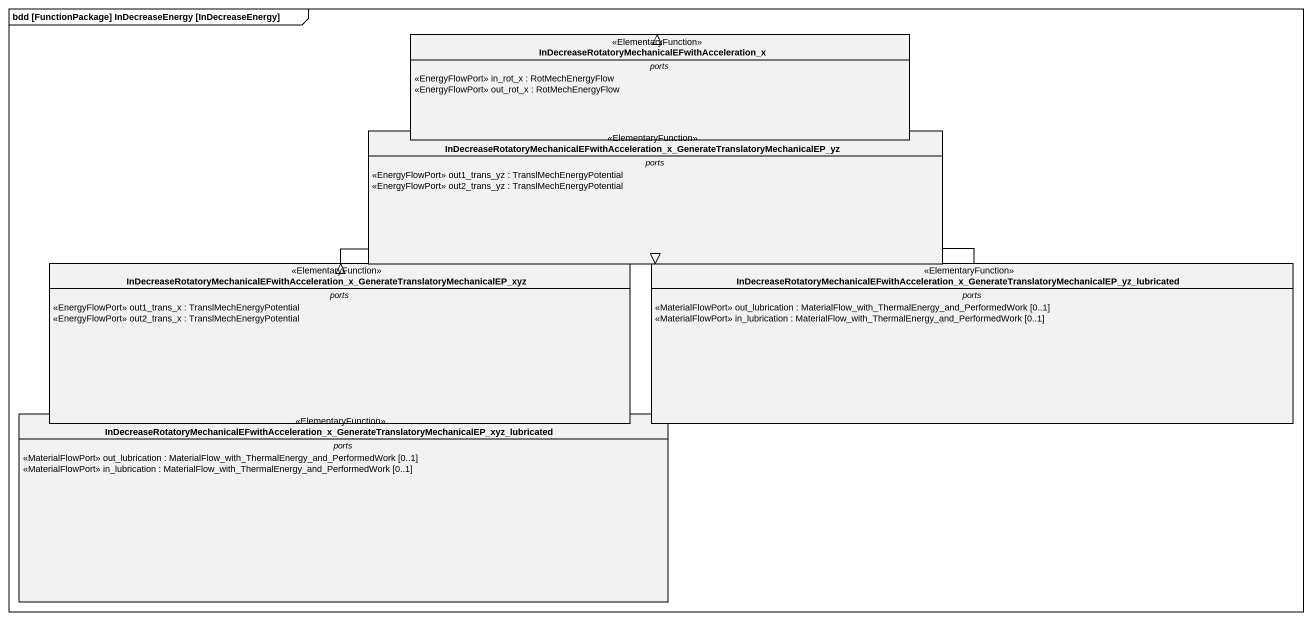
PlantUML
@startuml
mainframe bdd [FunctionPackage] InDecreaseEnergy [InDecreaseEnergy]
hide circle
hide empty members
class "InDecreaseRotatoryMechanicalEFwithAcceleration_x" as InDecreaseRotatoryMechanical <<ElementaryFunction>> {
  -- ports --
  <<EnergyFlowPort>> in_rot_x : RotMechEnergyFlow
  <<EnergyFlowPort>> out_rot_x : RotMechEnergyFlow
}
class "InDecreaseRotatoryMechanicalEFwithAcceleration_x_GenerateTranslatoryMechanicalEP_yz" as InDecreaseRotatoryMechanical_2 <<ElementaryFunction>> {
  -- ports --
  <<EnergyFlowPort>> out1_trans_yz : TranslMechEnergyPotential
  <<EnergyFlowPort>> out2_trans_yz : TranslMechEnergyPotential
}
class "InDecreaseRotatoryMechanicalEFwithAcceleration_x_GenerateTranslatoryMechanicalEP_xyz" as InDecreaseRotatoryMechanical_3 <<ElementaryFunction>> {
  -- ports --
  <<EnergyFlowPort>> out1_trans_x : TranslMechEnergyPotential
  <<EnergyFlowPort>> out2_trans_x : TranslMechEnergyPotential
}
class "InDecreaseRotatoryMechanicalEFwithAcceleration_x_GenerateTranslatoryMechanicalEP_yz_lubricated" as InDecreaseRotatoryMechanical_4 <<ElementaryFunction>> {
  -- ports --
  <<MaterialFlowPort>> out_lubrication : MaterialFlow_with_ThermalEnergy_and_PerformedWork [0..1]
  <<MaterialFlowPort>> in_lubrication : MaterialFlow_with_ThermalEnergy_and_PerformedWork [0..1]
}
class "InDecreaseRotatoryMechanicalEFwithAcceleration_x_GenerateTranslatoryMechanicalEP_xyz_lubricated" as InDecreaseRotatoryMechanical_5 <<ElementaryFunction>> {
  -- ports --
  <<MaterialFlowPort>> out_lubrication : MaterialFlow_with_ThermalEnergy_and_PerformedWork [0..1]
  <<MaterialFlowPort>> in_lubrication : MaterialFlow_with_ThermalEnergy_and_PerformedWork [0..1]
}
InDecreaseRotatoryMechanical_2 -up-|> InDecreaseRotatoryMechanical
InDecreaseRotatoryMechanical_3 -right-|> InDecreaseRotatoryMechanical_2
InDecreaseRotatoryMechanical_4 -left-|> InDecreaseRotatoryMechanical_2
InDecreaseRotatoryMechanical_5 -up-|> InDecreaseRotatoryMechanical_3
@enduml
